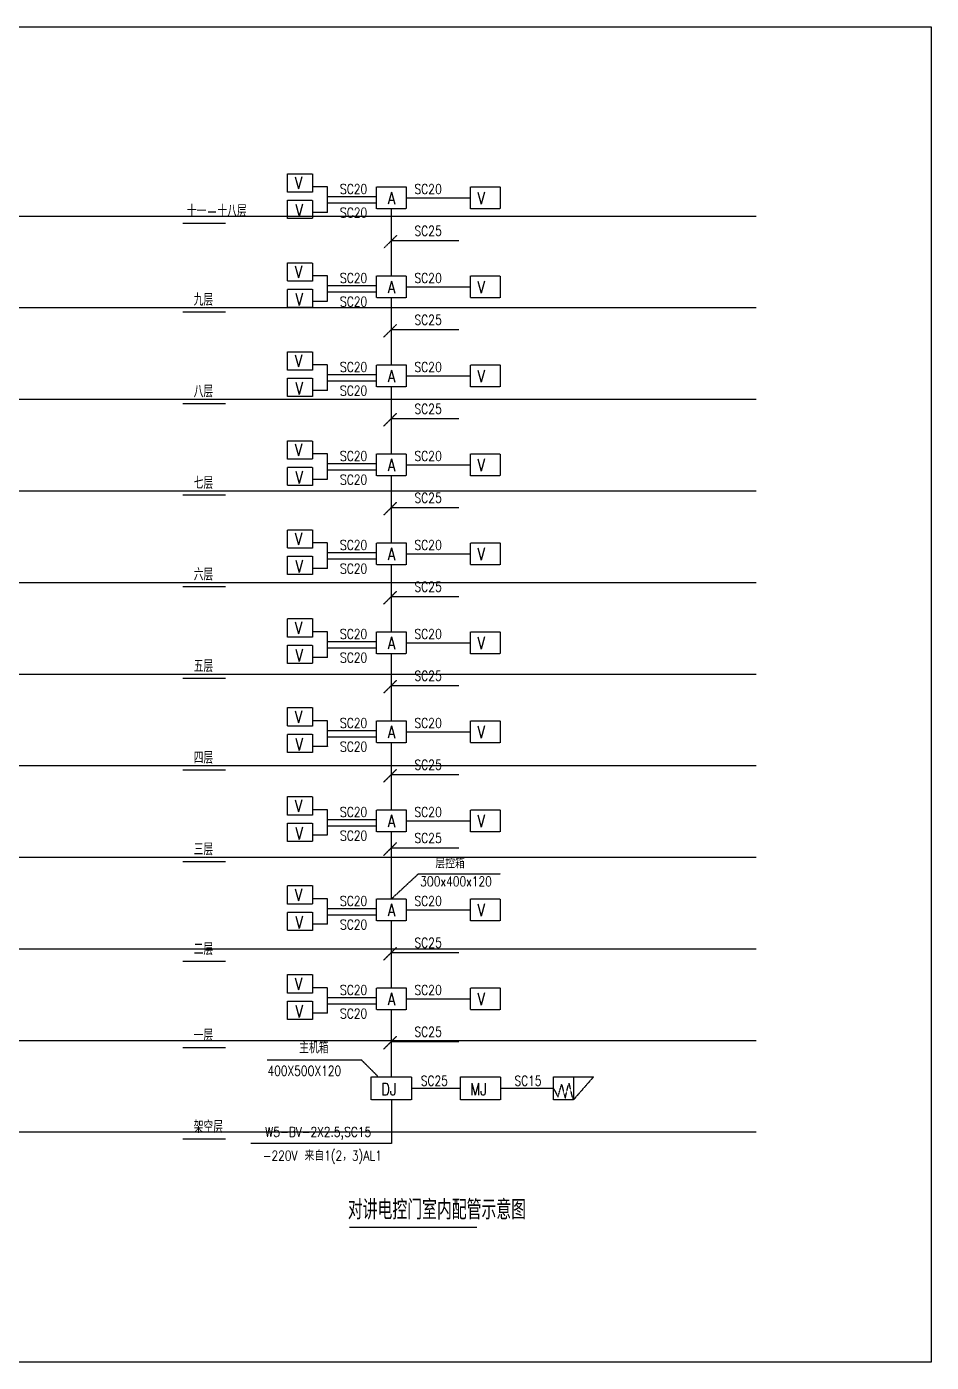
# Model space of a CAD drawing. Extents: x -170759 to 304867, y -311201 to 112352.
# Drawn here: x -47477 to -17851, y -60942 to -17197 of the extents above; entities that cross this region are included whole.
import ezdxf

# ---------------------------------------------------------------- set-up
doc = ezdxf.new("R2010")
doc.units = 0
doc.linetypes.add('DASHED', pattern=[0.75, 0.5, -0.25])
doc.layers.get('0').update_dxf_attribs({"linetype": 'CONTINUOUS'})
doc.layers.add('DL', color=7, linetype='CONTINUOUS')
doc.layers.add('LAYER1', color=1, linetype='CONTINUOUS')
doc.styles.add('HZFS', font='txt.shx', dxfattribs={"width": 0.8, "bigfont": 'msi_fsx.shx'})

msp = doc.modelspace()

# ---------------------------------------------------------------- linework, layer by layer
for p, q in [((-75482.26198, -23398.43549), (-23582.26198, -23398.43549)), ((-75482.26198, -26398.43549), (-23582.26198, -26398.43549)), ((-75482.26198, -29398.43549), (-23582.26198, -29398.43549)), ((-75482.26198, -32398.43549), (-23582.26198, -32398.43549)), ((-75482.26198, -35398.43549), (-23582.26198, -35398.43549)), ((-75482.26198, -38398.43549), (-23582.26198, -38398.43549)), ((-75482.26198, -41398.43549), (-23582.26198, -41398.43549)), ((-75482.26198, -44398.43549), (-23582.26198, -44398.43549)), ((-75482.26198, -47398.43549), (-23582.26198, -47398.43549)), ((-75482.26198, -50398.43549), (-23582.26198, -50398.43549)), ((-75482.26198, -53398.43549), (-23582.26198, -53398.43549))]:
    msp.add_line(p, q)
msp.add_lwpolyline([(-84836.5014, -17196.85787), (-17851.47471, -17196.85787), (-17851.47471, -60941.77883), (-84836.5014, -60941.77883)], close=True)
at = {"layer": 'LAYER1', "color": 4, "linetype": 'DASHED'}
for p, q in [((-37626.21172, -22444.96924), (-38120.91938, -22444.96924)), ((-37626.21172, -22444.96924), (-38120.91938, -22444.96924)), ((-37626.21172, -22444.96924), (-37625.71172, -22445.46924)), ((-37626.21172, -22444.96924), (-37625.71172, -22445.46924)), ((-37625.71172, -23278.26532), (-37625.71172, -22445.46924)), ((-37625.71172, -22758.31311), (-36018.53699, -22758.31311)), ((-37625.71172, -22965.42144), (-36018.53699, -22965.42144)), ((-37069.72818, -22758.31311), (-36018.53699, -22758.31311)), ((-37069.72818, -22965.42144), (-36018.53699, -22965.42144)), ((-35532.36595, -25359.72828), (-35532.36595, -23165.82365)), ((-35046.1949, -22805.39644), (-32943.81251, -22805.39644)), ((-37626.21172, -23278.76532), (-38120.91938, -23278.76532)), ((-37626.21172, -23278.76532), (-38120.91938, -23278.76532)), ((-37625.71172, -23278.26532), (-37626.21172, -23278.76532)), ((-37626.21172, -23278.76532), (-37625.71172, -23278.26532)), ((-37626.21172, -25359.72828), (-38120.91938, -25359.72828)), ((-37626.21172, -25359.72828), (-38120.91938, -25359.72828)), ((-37626.21172, -25359.72828), (-37625.71172, -25360.22828)), ((-37626.21172, -25359.72828), (-37625.71172, -25360.22828)), ((-37625.71172, -26193.02436), (-37625.71172, -25360.22828)), ((-37625.71172, -25673.07215), (-36018.53699, -25673.07215)), ((-37069.72818, -25673.07215), (-36018.53699, -25673.07215)), ((-35046.1949, -25720.15549), (-32943.81251, -25720.15549)), ((-37626.21172, -26193.52436), (-38120.91938, -26193.52436)), ((-37626.21172, -26193.52436), (-38120.91938, -26193.52436)), ((-37625.71172, -26193.02436), (-37626.21172, -26193.52436)), ((-37626.21172, -26193.52436), (-37625.71172, -26193.02436)), ((-37625.71172, -25880.18049), (-36018.53699, -25880.18049)), ((-37069.72818, -25880.18049), (-36018.53699, -25880.18049)), ((-35532.36595, -28274.48732), (-35532.36595, -26080.58269)), ((-37626.21172, -28274.48732), (-38120.91938, -28274.48732)), ((-37626.21172, -28274.48732), (-38120.91938, -28274.48732)), ((-37626.21172, -28274.48732), (-37625.71172, -28274.98732)), ((-37626.21172, -28274.48732), (-37625.71172, -28274.98732)), ((-37625.71172, -29107.7834), (-37625.71172, -28274.98732)), ((-37625.71172, -28587.8312), (-36018.53699, -28587.8312)), ((-37625.71172, -28794.93953), (-36018.53699, -28794.93953)), ((-37069.72818, -28587.8312), (-36018.53699, -28587.8312)), ((-37069.72818, -28794.93953), (-36018.53699, -28794.93953)), ((-35046.1949, -28634.91453), (-32943.81251, -28634.91453)), ((-37626.21172, -29108.2834), (-38120.91938, -29108.2834)), ((-37626.21172, -29108.2834), (-38120.91938, -29108.2834)), ((-37625.71172, -29107.7834), (-37626.21172, -29108.2834)), ((-37626.21172, -29108.2834), (-37625.71172, -29107.7834)), ((-35532.36595, -31189.24637), (-35532.36595, -28995.34173)), ((-37626.21172, -31189.24637), (-38120.91938, -31189.24637)), ((-37626.21172, -31189.24637), (-38120.91938, -31189.24637)), ((-37626.21172, -31189.24637), (-37625.71172, -31189.74637)), ((-37626.21172, -31189.24637), (-37625.71172, -31189.74637)), ((-37625.71172, -32022.54245), (-37625.71172, -31189.74637)), ((-37625.71172, -31502.59024), (-36018.53699, -31502.59024)), ((-37625.71172, -31709.69857), (-36018.53699, -31709.69857)), ((-37069.72818, -31502.59024), (-36018.53699, -31502.59024)), ((-37069.72818, -31709.69857), (-36018.53699, -31709.69857)), ((-35532.36595, -34104.00541), (-35532.36595, -31910.10078)), ((-35046.1949, -31549.67357), (-32943.81251, -31549.67357)), ((-37626.21172, -32023.04245), (-38120.91938, -32023.04245)), ((-37626.21172, -32023.04245), (-38120.91938, -32023.04245)), ((-37625.71172, -32022.54245), (-37626.21172, -32023.04245)), ((-37626.21172, -32023.04245), (-37625.71172, -32022.54245)), ((-37626.21172, -34104.00541), (-38120.91938, -34104.00541)), ((-37626.21172, -34104.00541), (-38120.91938, -34104.00541)), ((-37626.21172, -34104.00541), (-37625.71172, -34104.50541)), ((-37626.21172, -34104.00541), (-37625.71172, -34104.50541)), ((-37625.71172, -34937.30149), (-37625.71172, -34104.50541)), ((-37625.71172, -34417.34928), (-36018.53699, -34417.34928)), ((-37069.72818, -34417.34928), (-36018.53699, -34417.34928)), ((-35046.1949, -34464.43261), (-32943.81251, -34464.43261)), ((-37626.21172, -34937.80149), (-38120.91938, -34937.80149)), ((-37626.21172, -34937.80149), (-38120.91938, -34937.80149)), ((-37625.71172, -34937.30149), (-37626.21172, -34937.80149)), ((-37626.21172, -34937.80149), (-37625.71172, -34937.30149)), ((-37625.71172, -34624.45761), (-36018.53699, -34624.45761)), ((-37069.72818, -34624.45761), (-36018.53699, -34624.45761)), ((-35532.36595, -37018.76445), (-35532.36595, -34824.85982)), ((-37626.21172, -37018.76445), (-38120.91938, -37018.76445)), ((-37626.21172, -37018.76445), (-38120.91938, -37018.76445)), ((-37626.21172, -37018.76445), (-37625.71172, -37019.26445)), ((-37626.21172, -37018.76445), (-37625.71172, -37019.26445)), ((-37625.71172, -37852.06053), (-37625.71172, -37019.26445)), ((-37625.71172, -37332.10832), (-36018.53699, -37332.10832)), ((-37625.71172, -37539.21666), (-36018.53699, -37539.21666)), ((-37069.72818, -37332.10832), (-36018.53699, -37332.10832)), ((-37069.72818, -37539.21666), (-36018.53699, -37539.21666)), ((-35046.1949, -37379.19166), (-32943.81251, -37379.19166)), ((-37626.21172, -37852.56053), (-38120.91938, -37852.56053)), ((-37626.21172, -37852.56053), (-38120.91938, -37852.56053)), ((-37625.71172, -37852.06053), (-37626.21172, -37852.56053)), ((-37626.21172, -37852.56053), (-37625.71172, -37852.06053)), ((-35532.36595, -39933.52349), (-35532.36595, -37739.61886)), ((-37626.21172, -39933.52349), (-38120.91938, -39933.52349)), ((-37626.21172, -39933.52349), (-38120.91938, -39933.52349)), ((-37626.21172, -39933.52349), (-37625.71172, -39934.02349)), ((-37626.21172, -39933.52349), (-37625.71172, -39934.02349)), ((-37625.71172, -40766.81957), (-37625.71172, -39934.02349)), ((-37625.71172, -40246.86737), (-36018.53699, -40246.86737)), ((-37625.71172, -40453.9757), (-36018.53699, -40453.9757)), ((-37069.72818, -40246.86737), (-36018.53699, -40246.86737)), ((-37069.72818, -40453.9757), (-36018.53699, -40453.9757)), ((-35532.36595, -42848.28254), (-35532.36595, -40654.37791)), ((-35046.1949, -40293.9507), (-32943.81251, -40293.9507)), ((-37626.21172, -40767.31957), (-38120.91938, -40767.31957)), ((-37626.21172, -40767.31957), (-38120.91938, -40767.31957)), ((-37625.71172, -40766.81957), (-37626.21172, -40767.31957)), ((-37626.21172, -40767.31957), (-37625.71172, -40766.81957)), ((-37626.21172, -42848.28254), (-38120.91938, -42848.28254)), ((-37626.21172, -42848.28254), (-38120.91938, -42848.28254)), ((-37626.21172, -42848.28254), (-37625.71172, -42848.78254)), ((-37626.21172, -42848.28254), (-37625.71172, -42848.78254)), ((-37625.71172, -43681.57862), (-37625.71172, -42848.78254)), ((-37625.71172, -43161.62641), (-36018.53699, -43161.62641)), ((-37069.72818, -43161.62641), (-36018.53699, -43161.62641)), ((-35046.1949, -43208.70974), (-32943.81251, -43208.70974)), ((-37626.21172, -43682.07862), (-38120.91938, -43682.07862)), ((-37626.21172, -43682.07862), (-38120.91938, -43682.07862)), ((-37625.71172, -43681.57862), (-37626.21172, -43682.07862)), ((-37626.21172, -43682.07862), (-37625.71172, -43681.57862)), ((-37625.71172, -43368.73474), (-36018.53699, -43368.73474)), ((-37069.72818, -43368.73474), (-36018.53699, -43368.73474)), ((-35532.36595, -45763.04158), (-35532.36595, -43569.13695)), ((-37626.21172, -45763.04158), (-38120.91938, -45763.04158)), ((-37626.21172, -45763.04158), (-38120.91938, -45763.04158)), ((-37626.21172, -45763.04158), (-37625.71172, -45763.54158)), ((-37626.21172, -45763.04158), (-37625.71172, -45763.54158)), ((-37625.71172, -46596.33766), (-37625.71172, -45763.54158)), ((-37625.71172, -46076.38545), (-36018.53699, -46076.38545)), ((-37625.71172, -46283.49378), (-36018.53699, -46283.49378)), ((-37069.72818, -46076.38545), (-36018.53699, -46076.38545)), ((-37069.72818, -46283.49378), (-36018.53699, -46283.49378)), ((-35046.1949, -46123.46878), (-32943.81251, -46123.46878)), ((-37626.21172, -46596.83766), (-38120.91938, -46596.83766)), ((-37626.21172, -46596.83766), (-38120.91938, -46596.83766)), ((-37626.21172, -46596.83766), (-37625.71172, -46596.33766)), ((-37625.71172, -46596.33766), (-37626.21172, -46596.83766)), ((-35532.36595, -48677.80062), (-35532.36595, -46483.89599)), ((-37626.21172, -48677.80062), (-38120.91938, -48677.80062)), ((-37626.21172, -48677.80062), (-38120.91938, -48677.80062)), ((-37626.21172, -48677.80062), (-37625.71172, -48678.30062)), ((-37626.21172, -48677.80062), (-37625.71172, -48678.30062)), ((-37625.71172, -49511.0967), (-37625.71172, -48678.30062)), ((-37625.71172, -48991.14449), (-36018.53699, -48991.14449)), ((-37069.72818, -48991.14449), (-36018.53699, -48991.14449)), ((-37625.71172, -49198.25283), (-36018.53699, -49198.25283)), ((-37069.72818, -49198.25283), (-36018.53699, -49198.25283)), ((-35532.36595, -51592.55966), (-35532.36595, -49398.65503)), ((-35046.1949, -49038.22783), (-32943.81251, -49038.22783)), ((-37626.21172, -49511.5967), (-38120.91938, -49511.5967)), ((-37626.21172, -49511.5967), (-38120.91938, -49511.5967)), ((-37625.71172, -49511.0967), (-37626.21172, -49511.5967)), ((-37626.21172, -49511.5967), (-37625.71172, -49511.0967)), ((-29569.22792, -51592.55966), (-29569.22792, -52344.75576)), ((-29569.22792, -52344.75576), (-28910.54452, -51592.55966)), ((-34873.68255, -51968.65771), (-33274.02309, -51968.65771)), ((-31956.6563, -51968.65771), (-30227.91132, -51968.65771)), ((-30224.24089, -51971.88458), (-30076.75578, -52251.88857)), ((-30076.75578, -52251.88857), (-29958.76749, -51839.2511)), ((-29958.76749, -51839.2511), (-29840.77921, -52296.09963)), ((-29840.77921, -52296.09963), (-29722.79092, -51795.03974)), ((-29722.79092, -51795.03974), (-29590.05447, -52355.04801)), ((-35532.36595, -52344.75576), (-35532.36595, -53778.92494)), ((-35532.86595, -53779.42494), (-40139.6907, -53779.42494)), ((-35532.86595, -53779.42494), (-35532.36595, -53778.92494))]:
    msp.add_line(p, q, dxfattribs=at)
at = {"layer": 'LAYER1'}
for p, q in [((-42358.77593, -23626.98362), (-40961.60494, -23626.98362)), ((-42358.77593, -26534.63327), (-40961.60494, -26534.63327)), ((-42358.77593, -29534.63327), (-40961.60494, -29534.63327)), ((-42358.77593, -32534.63327), (-40961.60494, -32534.63327)), ((-42358.77593, -35534.63327), (-40961.60494, -35534.63327)), ((-42358.77593, -38534.63327), (-40961.60494, -38534.63327)), ((-42358.77593, -41534.63327), (-40961.60494, -41534.63327)), ((-42358.77593, -44534.63327), (-40961.60494, -44534.63327)), ((-42358.77593, -47802.02234), (-40961.60494, -47802.02234)), ((-42358.77593, -50626.98362), (-40961.60494, -50626.98362)), ((-42358.77593, -53626.98362), (-40961.60494, -53626.98362))]:
    msp.add_line(p, q, dxfattribs=at)
at = {"layer": 'LAYER1', "color": 0, "linetype": 'DASHED'}
for p, q in [((-35781.36043, -24450.54287), (-35358.05586, -24027.5675)), ((-35532.36595, -24201.74202), (-33329.72165, -24201.74202)), ((-35781.36043, -27365.30191), (-35358.05586, -26942.32654)), ((-35532.36595, -27116.50106), (-33329.72165, -27116.50106)), ((-35781.36043, -30280.06095), (-35358.05586, -29857.08558)), ((-35532.36595, -30031.26011), (-33329.72165, -30031.26011)), ((-35781.36043, -33194.81999), (-35358.05586, -32771.84463)), ((-35532.36595, -32946.01915), (-33329.72165, -32946.01915)), ((-35781.36043, -36109.57904), (-35358.05586, -35686.60367)), ((-35532.36595, -35860.77819), (-33329.72165, -35860.77819)), ((-35781.36043, -39024.33808), (-35358.05586, -38601.36271)), ((-35532.36595, -38775.53723), (-33329.72165, -38775.53723)), ((-35781.36043, -41939.09712), (-35358.05586, -41516.12175)), ((-35532.36595, -41690.29628), (-33329.72165, -41690.29628)), ((-35781.36043, -44337.99034), (-35358.05586, -43915.01497)), ((-35532.36595, -44089.1895), (-33329.72165, -44089.1895)), ((-35532.36595, -45763.04158), (-34642.2955, -44939.02773)), ((-34642.2955, -44939.02773), (-31962.62223, -44939.02773)), ((-35781.36043, -47768.61521), (-35358.05586, -47345.63984)), ((-35532.36595, -47519.81436), (-33329.72165, -47519.81436)), ((-35781.36043, -50683.37425), (-35358.05586, -50260.39888)), ((-35532.36595, -50434.5734), (-33329.72165, -50434.5734)), ((-36509.22509, -51047.4088), (-39597.52723, -51047.4088)), ((-35982.81034, -51573.41479), (-36509.22509, -51047.4088)), ((-36904.87954, -56512.12265), (-32733.17655, -56512.12265))]:
    msp.add_line(p, q, dxfattribs=at)
at = {"layer": 'LAYER1', "color": 4, "linetype": 'DASHED'}
for points in [[(-38935.52826, -22011.70032), (-38120.91938, -22011.70032), (-38120.91938, -22614.64547), (-38935.52826, -22614.64547)], [(-36018.53699, -22444.96924), (-35046.1949, -22444.96924), (-35046.1949, -23165.82365), (-36018.53699, -23165.82365)], [(-32943.81251, -22444.96924), (-31971.47043, -22444.96924), (-31971.47043, -23165.82365), (-32943.81251, -23165.82365)], [(-38935.52826, -22877.7895), (-38120.91938, -22877.7895), (-38120.91938, -23480.73465), (-38935.52826, -23480.73465)], [(-38935.52826, -24926.45936), (-38120.91938, -24926.45936), (-38120.91938, -25529.40451), (-38935.52826, -25529.40451)], [(-36018.53699, -25359.72828), (-35046.1949, -25359.72828), (-35046.1949, -26080.58269), (-36018.53699, -26080.58269)], [(-32943.81251, -25359.72828), (-31971.47043, -25359.72828), (-31971.47043, -26080.58269), (-32943.81251, -26080.58269)], [(-38935.52826, -25792.54854), (-38120.91938, -25792.54854), (-38120.91938, -26395.49369), (-38935.52826, -26395.49369)], [(-38935.52826, -27841.2184), (-38120.91938, -27841.2184), (-38120.91938, -28444.16356), (-38935.52826, -28444.16356)], [(-36018.53699, -28274.48732), (-35046.1949, -28274.48732), (-35046.1949, -28995.34173), (-36018.53699, -28995.34173)], [(-32943.81251, -28274.48732), (-31971.47043, -28274.48732), (-31971.47043, -28995.34173), (-32943.81251, -28995.34173)], [(-38935.52826, -28707.30758), (-38120.91938, -28707.30758), (-38120.91938, -29310.25274), (-38935.52826, -29310.25274)], [(-38935.52826, -30755.97744), (-38120.91938, -30755.97744), (-38120.91938, -31358.9226), (-38935.52826, -31358.9226)], [(-36018.53699, -31189.24637), (-35046.1949, -31189.24637), (-35046.1949, -31910.10078), (-36018.53699, -31910.10078)], [(-32943.81251, -31189.24637), (-31971.47043, -31189.24637), (-31971.47043, -31910.10078), (-32943.81251, -31910.10078)], [(-38935.52826, -31622.06662), (-38120.91938, -31622.06662), (-38120.91938, -32225.01178), (-38935.52826, -32225.01178)], [(-38935.52826, -33670.73649), (-38120.91938, -33670.73649), (-38120.91938, -34273.68164), (-38935.52826, -34273.68164)], [(-36018.53699, -34104.00541), (-35046.1949, -34104.00541), (-35046.1949, -34824.85982), (-36018.53699, -34824.85982)], [(-32943.81251, -34104.00541), (-31971.47043, -34104.00541), (-31971.47043, -34824.85982), (-32943.81251, -34824.85982)], [(-38935.52826, -34536.82567), (-38120.91938, -34536.82567), (-38120.91938, -35139.77082), (-38935.52826, -35139.77082)], [(-38935.52826, -36585.49553), (-38120.91938, -36585.49553), (-38120.91938, -37188.44068), (-38935.52826, -37188.44068)], [(-36018.53699, -37018.76445), (-35046.1949, -37018.76445), (-35046.1949, -37739.61886), (-36018.53699, -37739.61886)], [(-32943.81251, -37018.76445), (-31971.47043, -37018.76445), (-31971.47043, -37739.61886), (-32943.81251, -37739.61886)], [(-38935.52826, -37451.58471), (-38120.91938, -37451.58471), (-38120.91938, -38054.52986), (-38935.52826, -38054.52986)], [(-38935.52826, -39500.25457), (-38120.91938, -39500.25457), (-38120.91938, -40103.19973), (-38935.52826, -40103.19973)], [(-36018.53699, -39933.52349), (-35046.1949, -39933.52349), (-35046.1949, -40654.37791), (-36018.53699, -40654.37791)], [(-32943.81251, -39933.52349), (-31971.47043, -39933.52349), (-31971.47043, -40654.37791), (-32943.81251, -40654.37791)], [(-38935.52826, -40366.34375), (-38120.91938, -40366.34375), (-38120.91938, -40969.28891), (-38935.52826, -40969.28891)], [(-38935.52826, -42415.01361), (-38120.91938, -42415.01361), (-38120.91938, -43017.95877), (-38935.52826, -43017.95877)], [(-36018.53699, -42848.28254), (-35046.1949, -42848.28254), (-35046.1949, -43569.13695), (-36018.53699, -43569.13695)], [(-32943.81251, -42848.28254), (-31971.47043, -42848.28254), (-31971.47043, -43569.13695), (-32943.81251, -43569.13695)], [(-38935.52826, -43281.10279), (-38120.91938, -43281.10279), (-38120.91938, -43884.04795), (-38935.52826, -43884.04795)], [(-38935.52826, -45329.77266), (-38120.91938, -45329.77266), (-38120.91938, -45932.71781), (-38935.52826, -45932.71781)], [(-36018.53699, -45763.04158), (-35046.1949, -45763.04158), (-35046.1949, -46483.89599), (-36018.53699, -46483.89599)], [(-32943.81251, -45763.04158), (-31971.47043, -45763.04158), (-31971.47043, -46483.89599), (-32943.81251, -46483.89599)], [(-38935.52826, -46195.86184), (-38120.91938, -46195.86184), (-38120.91938, -46798.80699), (-38935.52826, -46798.80699)], [(-38935.52826, -48244.5317), (-38120.91938, -48244.5317), (-38120.91938, -48847.47686), (-38935.52826, -48847.47686)], [(-36018.53699, -48677.80062), (-35046.1949, -48677.80062), (-35046.1949, -49398.65503), (-36018.53699, -49398.65503)], [(-32943.81251, -48677.80062), (-31971.47043, -48677.80062), (-31971.47043, -49398.65503), (-32943.81251, -49398.65503)], [(-38935.52826, -49110.62088), (-38120.91938, -49110.62088), (-38120.91938, -49713.56603), (-38935.52826, -49713.56603)], [(-36191.04934, -51592.55966), (-34873.68255, -51592.55966), (-34873.68255, -52344.75576), (-36191.04934, -52344.75576)], [(-33274.02309, -51592.55966), (-31956.6563, -51592.55966), (-31956.6563, -52344.75576), (-33274.02309, -52344.75576)]]:
    msp.add_lwpolyline(points, close=True, dxfattribs=at)
msp.add_lwpolyline([(-29569.22792, -52344.75576), (-30227.91132, -52344.75576), (-30227.91132, -51592.55966), (-28910.54452, -51592.55966)], dxfattribs=at)

# ---------------------------------------------------------------- texts
at = {"layer": 'DL', "linetype": 'Continuous', "style": 'HZFS', "width": 0.8}
for s, height, p in [('V', 400, (-38699.21354, -22511.21171)), ('SC20', 320, (-37217.16408, -22673.7704)), ('A', 400, (-35650.80925, -23011.43475)), ('SC20', 320, (-34774.385, -22673.7704)), ('V', 400, (-32716.89825, -23011.43475)), ('V', 400, (-38674.18279, -23411.61313)), ('SC20', 320, (-37217.16408, -23447.00314)), ('SC25', 320, (-34774.385, -24043.85832)), ('V', 400, (-38699.21354, -25425.97075)), ('SC20', 320, (-37217.16408, -25588.52944)), ('SC20', 320, (-34774.385, -25588.52944)), ('A', 400, (-35650.80925, -25926.19379)), ('V', 400, (-32716.89825, -25926.19379)), ('V', 400, (-38674.18279, -26326.37217)), ('SC20', 320, (-37217.16408, -26361.76218)), ('SC25', 320, (-34774.385, -26958.61736)), ('V', 400, (-38699.21354, -28340.7298)), ('SC20', 320, (-37217.16408, -28503.28848)), ('SC20', 320, (-34774.385, -28503.28848)), ('V', 400, (-38674.18279, -29241.13121)), ('A', 400, (-35650.80925, -28840.95284)), ('V', 400, (-32716.89825, -28840.95284)), ('SC20', 320, (-37217.16408, -29276.52123)), ('SC25', 320, (-34774.385, -29873.37641)), ('V', 400, (-38699.21354, -31255.48884)), ('SC20', 320, (-37217.16408, -31418.04752)), ('A', 400, (-35650.80925, -31755.71188)), ('SC20', 320, (-34774.385, -31418.04752)), ('V', 400, (-32716.89825, -31755.71188)), ('V', 400, (-38674.18279, -32155.89025)), ('SC20', 320, (-37217.16408, -32191.28027)), ('SC25', 320, (-34774.385, -32788.13545)), ('V', 400, (-38699.21354, -34170.24788)), ('SC20', 320, (-37217.16408, -34332.80657)), ('SC20', 320, (-34774.385, -34332.80657)), ('A', 400, (-35650.80925, -34670.47092)), ('V', 400, (-32716.89825, -34670.47092)), ('V', 400, (-38674.18279, -35070.6493)), ('SC20', 320, (-37217.16408, -35106.03931)), ('SC25', 320, (-34774.385, -35702.89449)), ('V', 400, (-38699.21354, -37085.00692)), ('SC20', 320, (-37217.16408, -37247.56561)), ('SC20', 320, (-34774.385, -37247.56561)), ('V', 400, (-38674.18279, -37985.40834)), ('A', 400, (-35650.80925, -37585.22996)), ('V', 400, (-32716.89825, -37585.22996)), ('SC20', 320, (-37217.16408, -38020.79835)), ('SC25', 320, (-34774.385, -38617.65353)), ('V', 400, (-38699.21354, -39999.76597)), ('SC20', 320, (-37217.16408, -40162.32465)), ('A', 400, (-35650.80925, -40499.98901)), ('SC20', 320, (-34774.385, -40162.32465)), ('V', 400, (-32716.89825, -40499.98901)), ('V', 400, (-38674.18279, -40900.16738)), ('SC20', 320, (-37217.16408, -40935.5574)), ('SC25', 320, (-34774.385, -41532.41258)), ('V', 400, (-38699.21354, -42914.52501)), ('SC20', 320, (-37217.16408, -43077.08369)), ('SC20', 320, (-34774.385, -43077.08369)), ('A', 400, (-35650.80925, -43414.74805)), ('V', 400, (-32716.89825, -43414.74805)), ('V', 400, (-38674.18279, -43814.92642)), ('SC20', 320, (-37217.16408, -43850.31644)), ('SC25', 320, (-34774.385, -43931.30579)), ('层控箱', 320, (-34090.94524, -44762.24589)), ('300x400x120', 320, (-34587.5453, -45351.16555)), ('V', 400, (-38699.21354, -45829.28405)), ('SC20', 320, (-37217.16408, -45991.84274)), ('A', 400, (-35650.80925, -46329.50709)), ('SC20', 320, (-34774.385, -45991.84274)), ('V', 400, (-32716.89825, -46329.50709)), ('V', 400, (-38674.18279, -46729.68547)), ('SC20', 320, (-37217.16408, -46765.07548)), ('SC25', 320, (-34774.385, -47361.93066)), ('V', 400, (-38699.21354, -48744.04309)), ('SC20', 320, (-37217.16408, -48906.60178)), ('A', 400, (-35650.80925, -49244.26613)), ('SC20', 320, (-34774.385, -48906.60178)), ('V', 400, (-32716.89825, -49244.26613)), ('V', 400, (-38674.18279, -49644.44451)), ('SC20', 320, (-37217.16408, -49679.83452)), ('SC25', 320, (-34774.385, -50276.6897)), ('主机箱', 384, (-38555.81298, -50823.4533)), ('400X500X120', 320, (-39592.44418, -51556.77689)), ('SC25', 320, (-34569.65299, -51882.63452)), ('SC15', 320, (-31506.65648, -51882.63452)), ('DJ', 400, (-35870.75472, -52195.5819)), ('MJ', 400, (-32953.72846, -52195.5819)), ('W5-BV-2X2.5,SC15', 320, (-39664.0679, -53556.03809)), ('-220V 来自1(2，3)AL1', 320, (-39747.43057, -54333.48561)), ('对讲电控门室内配管示意图', 640, (-36960.38122, -56263.92743))]:
    msp.add_text(s, height=height, dxfattribs=at).set_placement(p)
at = {"layer": 'LAYER1', "linetype": 'Continuous', "style": 'HZFS', "width": 0.8}
for s, p in [('十一-十八层 ', (-42229.13733, -23429.24305)), ('九层 ', (-42008.79161, -26336.89269)), ('八层 ', (-42008.79161, -29336.89269)), ('七层 ', (-42008.79161, -32336.89269)), ('六层 ', (-42008.79161, -35336.89269)), ('五层 ', (-42008.79161, -38336.89269)), ('四层 ', (-42008.79161, -41336.89269)), ('三层 ', (-42008.79161, -44336.89269)), ('二层 ', (-42008.79161, -47604.28176)), ('一层 ', (-42008.79161, -50429.24305)), ('架空层 ', (-42008.79161, -53429.24305))]:
    msp.add_text(s, height=400, dxfattribs=at).set_placement(p)

doc.saveas('drawing.dxf')
